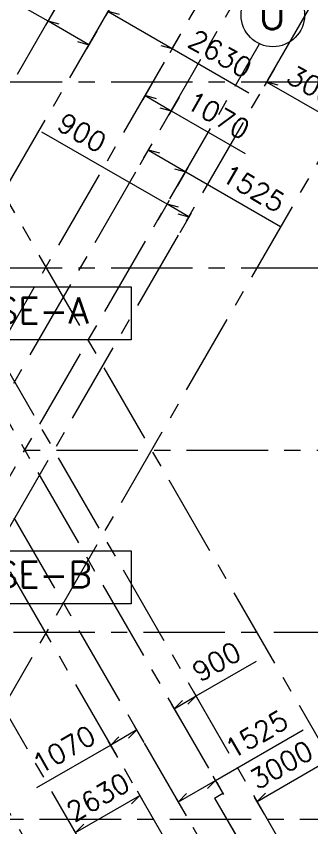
# Model space of a CAD drawing. Header units: millimetres. Extents: x 340192 to 549303, y -616317 to -538642.
# Drawn here: x 545281 to 546417, y -587185 to -584065 of the extents above; entities that cross this region are included whole.
import ezdxf
from ezdxf.enums import TextEntityAlignment as Align
from ezdxf.lldxf.tags import DXFTag

# ---------------------------------------------------------------- set-up
doc = ezdxf.new("R2010")
doc.units = ezdxf.units.MM
doc.header["$LTSCALE"] = 250
doc.header["$MEASUREMENT"] = 0
doc.linetypes.add('( Center )', pattern=[2, 1.25, -0.25, 0.25, -0.25])
doc.layers.get('DEFPOINTS').update_dxf_attribs({"lineweight": 0})
for name, color, linetype, lineweight in [('CV-CB-SHADE', 25, 'Continuous', 0), ('CV-CB-TEXT', 3, 'Continuous', 0), ('CV-GRID_LINE', 8, 'CENTER', 0), ('CV-GRID_NO', 6, 'Continuous', 0)]:
    doc.layers.add(name, color=color, linetype=linetype, lineweight=lineweight)
doc.styles.add('ROMANS', font='romans.shx')
doc.styles.add('ROMANS_0', font='romans.shx')
doc.styles.add('Style-romans', font='romans.shx')
tags = doc.linetypes.add('CENTER', pattern=[2, 1.25, -0.25, 0.25, -0.25]).pattern_tags.tags
tags[10:11] = [DXFTag(74, 4), DXFTag(75, 0), DXFTag(340, '0'), DXFTag(46, 1.0), DXFTag(50, 0.0), DXFTag(44, 0.0), DXFTag(45, 0.0)]
tags[8:9] = [DXFTag(74, 4), DXFTag(75, 0), DXFTag(340, '0'), DXFTag(46, 1.0), DXFTag(50, 0.0), DXFTag(44, 0.0), DXFTag(45, 0.0)]
tags[6:7] = [DXFTag(74, 4), DXFTag(75, 0), DXFTag(340, '0'), DXFTag(46, 1.0), DXFTag(50, 0.0), DXFTag(44, 0.0), DXFTag(45, 0.0)]
tags[4:5] = [DXFTag(74, 4), DXFTag(75, 0), DXFTag(340, '0'), DXFTag(46, 1.0), DXFTag(50, 0.0), DXFTag(44, 0.0), DXFTag(45, 0.0)]
doc.dimstyles.new('.15', dxfattribs={"dimtxt": 75, "dimasz": 0.00015, "dimexe": 18.75, "dimexo": 18.75, "dimgap": 37.5, "dimtad": 1, "dimdec": 0, "dimlfac": 9.227778, "dimzin": 0, "dimdsep": 46, "dimtxsty": 'ROMANS_0', "dimblk": 'TICK', "dimcen": 60, "dimclrd": 2, "dimclre": 2, "dimclrt": 3, "dimadec": 0, "dimazin": 0, "dimtfac": 1, "dimtdec": 0, "dimtofl": 0, "dimtmove": 0, "dimatfit": 3, "dimldrblk": 'TICK', "dimfxl": 1, "dimtolj": 1, "dimtzin": 0, "dimlwd": -1, "dimlwe": -1, "dimarcsym": 0})

# ---------------------------------------------------------------- blocks, each defined once
blk = doc.blocks.new('TICK')
at = {"color": 3}
blk.add_line((-289777.747, -77645.713), (0, 0), dxfattribs=at)
blk = doc.blocks.new('*D50')
at = {"layer": 'CV-CB-SHADE', "color": 2, "transparency": 16777216}
for p, q in [((545784.1, -587109), (545746.8, -587044.4)), ((545537.4, -587251.5), (545500.1, -587186.9))]:
    blk.add_line(p, q, dxfattribs=at)
at = {"layer": 'CV-CB-SHADE', "color": 0, "transparency": 16777216}
blk.add_line((545509.5, -587203.1), (545756.2, -587060.6), dxfattribs=at)
at = {"layer": 'DEFPOINTS', "color": 0, "transparency": 16777216}
for p in [(545756.2, -587060.6), (545793.5, -587125.3), (545546.8, -587267.7)]:
    blk.add_point(p, dxfattribs=at)
at = {"layer": 'CV-CB-SHADE', "color": 0, "transparency": 16777216, "xscale": 0.00015, "yscale": 0.00015, "zscale": 0.00015}
for p, rotation in [((545756.2, -587060.6), 29.99999999830986), ((545509.5, -587203.1), 209.9999999983098)]:
    blk.add_blockref('TICK', p, dxfattribs=dict(at, rotation=rotation))
at = {"layer": 'CV-CB-SHADE', "color": 3, "transparency": 16777216, "insert": (545595.3, -587066.9), "char_height": 75, "attachment_point": 5, "rotation": 30, "style": 'ROMANS_0'}
blk.add_mtext('\\A1;2630', dxfattribs=at)
blk = doc.blocks.new('*D51')
at = {"layer": 'CV-CB-SHADE', "color": 2, "transparency": 16777216}
for p, q in [((545772.5, -586857.1), (545735.2, -586792.5)), ((545672.2, -586915.1), (545634.9, -586850.5))]:
    blk.add_line(p, q, dxfattribs=at)
at = {"layer": 'CV-CB-SHADE', "color": 0, "transparency": 16777216}
for p, q in [((545744.6, -586808.7), (545644.2, -586866.7)), ((545644.2, -586866.7), (545359.7, -587031))]:
    blk.add_line(p, q, dxfattribs=at)
at = {"layer": 'DEFPOINTS', "color": 0, "transparency": 16777216}
for p in [(545744.6, -586808.7), (545781.9, -586873.3), (545681.5, -586931.3)]:
    blk.add_point(p, dxfattribs=at)
at = {"layer": 'CV-CB-SHADE', "color": 0, "transparency": 16777216, "xscale": 0.00015, "yscale": 0.00015, "zscale": 0.00015}
for p, rotation in [((545744.6, -586808.7), 29.99999999830986), ((545644.2, -586866.7), 209.9999999983098)]:
    blk.add_blockref('TICK', p, dxfattribs=dict(at, rotation=rotation))
at = {"layer": 'CV-CB-SHADE', "color": 3, "transparency": 16777216, "insert": (545464.5, -586883.9), "char_height": 75, "attachment_point": 5, "rotation": 30, "style": 'ROMANS_0'}
blk.add_mtext('\\A1;1070', dxfattribs=at)
blk = doc.blocks.new('*D52')
at = {"layer": 'CV-CB-SHADE', "color": 2, "transparency": 16777216}
for p, q in [((546047.3, -587002.5), (546383.6, -586808.4)), ((545904.2, -587085.2), (546047.3, -587002.5)), ((546078.4, -587056.5), (546037.9, -586986.3)), ((545935.4, -587139.1), (545894.8, -587068.9))]:
    blk.add_line(p, q, dxfattribs=at)
at = {"layer": 'DEFPOINTS', "color": 0, "transparency": 16777216}
for p in [(546047.3, -587002.5), (546087.8, -587072.8), (545944.7, -587155.4)]:
    blk.add_point(p, dxfattribs=at)
at = {"layer": 'CV-CB-SHADE', "color": 2, "transparency": 16777216, "xscale": 0.00015, "yscale": 0.00015, "zscale": 0.00015}
for p, rotation in [((546047.3, -587002.5), 29.99999999999905), ((545904.2, -587085.2), 209.999999999999)]:
    blk.add_blockref('TICK', p, dxfattribs=dict(at, rotation=rotation))
at = {"layer": 'CV-CB-SHADE', "color": 3, "transparency": 16777216, "insert": (546203.9, -586825.5), "char_height": 75, "attachment_point": 5, "rotation": 30, "style": 'ROMANS_0'}
blk.add_mtext('\\A1;1525', dxfattribs=at)
blk = doc.blocks.new('*D53')
at = {"layer": 'CV-CB-SHADE', "color": 2, "transparency": 16777216}
for p, q in [((545972.6, -586678.1), (546204.5, -586544.2)), ((545985.5, -586700.6), (545963.2, -586661.9)), ((545888.1, -586726.9), (545972.6, -586678.1)), ((545922, -586785.5), (545878.8, -586710.7))]:
    blk.add_line(p, q, dxfattribs=at)
at = {"layer": 'DEFPOINTS', "color": 0, "transparency": 16777216}
for p in [(545972.6, -586678.1), (545994.9, -586716.8), (545931.4, -586801.8)]:
    blk.add_point(p, dxfattribs=at)
at = {"layer": 'CV-CB-SHADE', "color": 2, "transparency": 16777216, "xscale": 0.00015, "yscale": 0.00015, "zscale": 0.00015}
for p, rotation in [((545888.1, -586726.9), 209.999999999999), ((545972.6, -586678.1), 29.99999999999905)]:
    blk.add_blockref('TICK', p, dxfattribs=dict(at, rotation=rotation))
at = {"layer": 'CV-CB-SHADE', "color": 3, "transparency": 16777216, "insert": (546051.1, -586546.2), "char_height": 75, "attachment_point": 5, "rotation": 30, "style": 'ROMANS_0'}
blk.add_mtext('\\A1;900', dxfattribs=at)
blk = doc.blocks.new('*D54')
at = {"layer": 'CV-CB-SHADE', "color": 2, "transparency": 16777216}
for p, q in [((546515.9, -586969.3), (546478.6, -586904.7)), ((546234.5, -587131.8), (546197.2, -587067.2))]:
    blk.add_line(p, q, dxfattribs=at)
at = {"layer": 'CV-CB-SHADE', "color": 0, "transparency": 16777216}
blk.add_line((546206.6, -587083.4), (546488, -586920.9), dxfattribs=at)
at = {"layer": 'DEFPOINTS', "color": 0, "transparency": 16777216}
for p in [(546488, -586920.9), (546525.3, -586985.5), (546243.9, -587148)]:
    blk.add_point(p, dxfattribs=at)
at = {"layer": 'CV-CB-SHADE', "color": 0, "transparency": 16777216, "xscale": 0.00015, "yscale": 0.00015, "zscale": 0.00015}
for p, rotation in [((546488, -586920.9), 29.99999999830986), ((546206.6, -587083.4), 209.9999999983098)]:
    blk.add_blockref('TICK', p, dxfattribs=dict(at, rotation=rotation))
at = {"layer": 'CV-CB-SHADE', "color": 3, "transparency": 16777216, "insert": (546300.2, -586942.8), "char_height": 75, "attachment_point": 5, "rotation": 30, "style": 'ROMANS_0'}
blk.add_mtext('\\A1;3000', dxfattribs=at)
blk = doc.blocks.new('*D58')
at = {"layer": 'CV-CB-SHADE', "color": 0, "transparency": 16777216}
for p, q in [((545403.3, -584083.4), (545056.9, -583883.4)), ((545560.5, -584174.2), (545403.3, -584083.4))]:
    blk.add_line(p, q, dxfattribs=at)
at = {"layer": 'CV-CB-SHADE', "color": 2, "transparency": 16777216}
for p, q in [((545433.5, -584031.2), (545394, -584099.7)), ((545590.6, -584122), (545551.1, -584190.4))]:
    blk.add_line(p, q, dxfattribs=at)
at = {"layer": 'DEFPOINTS', "color": 0, "transparency": 16777216}
for p in [(545442.8, -584015), (545600, -584105.7), (545560.5, -584174.2)]:
    blk.add_point(p, dxfattribs=at)
at = {"layer": 'CV-CB-SHADE', "color": 0, "transparency": 16777216, "xscale": 0.00015, "yscale": 0.00015, "zscale": 0.00015}
for p, rotation in [((545403.3, -584083.4), 150.0000000016902), ((545560.5, -584174.2), 330.0000000016901)]:
    blk.add_blockref('TICK', p, dxfattribs=dict(at, rotation=rotation))
at = {"layer": 'CV-CB-SHADE', "color": 3, "transparency": 16777216, "insert": (545236.7, -583900.6), "char_height": 75, "attachment_point": 5, "rotation": 330, "style": 'ROMANS_0'}
blk.add_mtext('\\A1;1675', dxfattribs=at)
blk = doc.blocks.new('*D59')
at = {"layer": 'CV-CB-SHADE', "color": 2, "transparency": 16777216}
for p, q in [((545664.2, -583994.4), (545624.7, -584062.9)), ((545911, -584136.9), (545871.5, -584205.3))]:
    blk.add_line(p, q, dxfattribs=at)
at = {"layer": 'CV-CB-SHADE', "color": 0, "transparency": 16777216}
for p, q in [((545634.1, -584046.6), (545880.8, -584189.1)), ((545880.8, -584189.1), (546174.7, -584358.7))]:
    blk.add_line(p, q, dxfattribs=at)
at = {"layer": 'DEFPOINTS', "color": 0, "transparency": 16777216}
for p in [(545673.6, -583978.2), (545920.4, -584120.7), (545880.8, -584189.1)]:
    blk.add_point(p, dxfattribs=at)
at = {"layer": 'CV-CB-SHADE', "color": 0, "transparency": 16777216, "xscale": 0.00015, "yscale": 0.00015, "zscale": 0.00015}
for p, rotation in [((545634.1, -584046.6), 150.0000000016902), ((545880.8, -584189.1), 330.0000000016901)]:
    blk.add_blockref('TICK', p, dxfattribs=dict(at, rotation=rotation))
at = {"layer": 'CV-CB-SHADE', "color": 3, "transparency": 16777216, "insert": (546065.3, -584209), "char_height": 75, "attachment_point": 5, "rotation": 330, "style": 'ROMANS_0'}
blk.add_mtext('\\A1;2630', dxfattribs=at)
blk = doc.blocks.new('*D60')
at = {"layer": 'CV-CB-SHADE', "color": 2, "transparency": 16777216}
for p, q in [((545806.5, -584317.9), (545767, -584386.4)), ((545906.9, -584375.9), (545867.3, -584444.3))]:
    blk.add_line(p, q, dxfattribs=at)
at = {"layer": 'CV-CB-SHADE', "color": 0, "transparency": 16777216}
for p, q in [((545776.3, -584370.1), (545876.7, -584428.1)), ((545876.7, -584428.1), (546161.3, -584592.4))]:
    blk.add_line(p, q, dxfattribs=at)
at = {"layer": 'DEFPOINTS', "color": 0, "transparency": 16777216}
for p in [(545815.8, -584301.7), (545916.2, -584359.7), (545876.7, -584428.1)]:
    blk.add_point(p, dxfattribs=at)
at = {"layer": 'CV-CB-SHADE', "color": 0, "transparency": 16777216, "xscale": 0.00015, "yscale": 0.00015, "zscale": 0.00015}
for p, rotation in [((545776.3, -584370.1), 150.0000000016902), ((545876.7, -584428.1), 330.0000000016901)]:
    blk.add_blockref('TICK', p, dxfattribs=dict(at, rotation=rotation))
at = {"layer": 'CV-CB-SHADE', "color": 3, "transparency": 16777216, "insert": (546056.5, -584445.3), "char_height": 75, "attachment_point": 5, "rotation": 330, "style": 'ROMANS_0'}
blk.add_mtext('\\A1;1070', dxfattribs=at)
blk = doc.blocks.new('*D61')
at = {"layer": 'CV-CB-SHADE', "color": 2, "transparency": 16777216}
for p, q in [((545757.3, -584635), (545798.5, -584563.6)), ((545789.1, -584579.9), (545932.2, -584662.5)), ((545900.3, -584717.6), (545941.5, -584646.2)), ((545932.2, -584662.5), (546297.1, -584873.2))]:
    blk.add_line(p, q, dxfattribs=at)
at = {"layer": 'DEFPOINTS', "color": 0, "transparency": 16777216}
for p in [(545747.9, -584651.3), (545932.2, -584662.5), (545891, -584733.9)]:
    blk.add_point(p, dxfattribs=at)
at = {"layer": 'CV-CB-SHADE', "color": 2, "transparency": 16777216, "xscale": 0.00015, "yscale": 0.00015, "zscale": 0.00015}
for p, rotation in [((545789.1, -584579.9), 149.9999999999997), ((545932.2, -584662.5), 329.9999999999997)]:
    blk.add_blockref('TICK', p, dxfattribs=dict(at, rotation=rotation))
at = {"layer": 'CV-CB-SHADE', "color": 3, "transparency": 16777216, "insert": (546192.4, -584726.1), "char_height": 75, "attachment_point": 5, "rotation": 330, "style": 'ROMANS_0'}
blk.add_mtext('\\A1;1525', dxfattribs=at)
blk = doc.blocks.new('*D62')
at = {"layer": 'CV-CB-SHADE', "color": 2, "transparency": 16777216}
for p, q in [((545860.6, -584787.6), (545379.9, -584510)), ((545826, -584847.4), (545869.9, -584771.3)), ((545945, -584836.3), (545860.6, -584787.6)), ((545910.5, -584896.1), (545954.4, -584820.1))]:
    blk.add_line(p, q, dxfattribs=at)
at = {"layer": 'DEFPOINTS', "color": 0, "transparency": 16777216}
for p in [(545945, -584836.3), (545816.7, -584863.6), (545901.1, -584912.4)]:
    blk.add_point(p, dxfattribs=at)
at = {"layer": 'CV-CB-SHADE', "color": 2, "transparency": 16777216, "xscale": 0.00015, "yscale": 0.00015, "zscale": 0.00015}
for p, rotation in [((545860.6, -584787.6), 149.9999999999997), ((545945, -584836.3), 329.9999999999997)]:
    blk.add_blockref('TICK', p, dxfattribs=dict(at, rotation=rotation))
at = {"layer": 'CV-CB-SHADE', "color": 3, "transparency": 16777216, "insert": (545533.4, -584512.1), "char_height": 75, "attachment_point": 5, "rotation": 330, "style": 'ROMANS_0'}
blk.add_mtext('\\A1;900', dxfattribs=at)
blk = doc.blocks.new('*D63')
at = {"layer": 'CV-CB-SHADE', "color": 2, "transparency": 16777216}
for p, q in [((546273.9, -584265.6), (546234.4, -584334)), ((546555.4, -584428.1), (546515.8, -584496.5))]:
    blk.add_line(p, q, dxfattribs=at)
at = {"layer": 'CV-CB-SHADE', "color": 0, "transparency": 16777216}
blk.add_line((546243.8, -584317.8), (546525.2, -584480.3), dxfattribs=at)
at = {"layer": 'DEFPOINTS', "color": 0, "transparency": 16777216}
for p in [(546283.3, -584249.3), (546564.7, -584411.8), (546525.2, -584480.3)]:
    blk.add_point(p, dxfattribs=at)
at = {"layer": 'CV-CB-SHADE', "color": 0, "transparency": 16777216, "xscale": 0.00015, "yscale": 0.00015, "zscale": 0.00015}
for p, rotation in [((546243.8, -584317.8), 150.0000000016902), ((546525.2, -584480.3), 330.0000000016901)]:
    blk.add_blockref('TICK', p, dxfattribs=dict(at, rotation=rotation))
at = {"layer": 'CV-CB-SHADE', "color": 3, "transparency": 16777216, "insert": (546443.2, -584346.3), "char_height": 75, "attachment_point": 5, "rotation": 330, "style": 'ROMANS_0'}
blk.add_mtext('\\A1;3000', dxfattribs=at)

msp = doc.modelspace()

# ---------------------------------------------------------------- linework, layer by layer
at = {"layer": 'CV-CB-TEXT', "color": 2, "ltscale": 7.5e-05}
for points in [[(544640.44, -585105.39, -232618.37), (545722.7, -585105.39, -232618.37), (545722.7, -585308.87, -232618.37), (544640.44, -585308.87, -232618.37)], [(544640.44, -586120.2, -232618.37), (545722.7, -586120.2, -232618.37), (545722.7, -586323.68, -232618.37), (544640.44, -586323.68, -232618.37)]]:
    msp.add_3dface(points, dxfattribs=at)
at = {"layer": 'CV-GRID_LINE', "linetype": '( Center )'}
for p, q in [((546349.85, -587331.59, -232618.36), (544011.39, -583281.26, -232618.36)), ((545915.97, -587337.34, -232618.36), (543639.35, -583394.12, -232618.36)), ((545824.35, -587748.49, -232618.36), (543468.85, -583668.64, -232618.36)), ((546525.32, -586985.53, -232618.36), (544656.34, -583748.35, -232618.36)), ((543535.8, -587318.09, -232618.36), (545569.65, -583795.37, -232618.36)), ((544584.61, -586666.09, -232618.36), (546217, -583838.71, -232618.36)), ((543486.59, -587766.25, -232618.36), (545722.73, -583893.14, -232618.36)), ((543997.91, -588207.71, -232618.36), (546467.05, -583931.02, -232618.36)), ((543694.47, -587976.02, -232618.36), (545973.54, -584028.56, -232618.36)), ((544363.8, -584086.67, -232618.36), (546075.45, -587051.32, -232618.36)), ((545512.07, -587570.53, -232618.36), (543521.45, -584122.67, -232618.36)), ((544371.93, -587364.88, -232618.36), (546215.88, -584171.07, -232618.36)), ((546957.91, -584317.96, -232618.36), (541387.62, -584317.96, -232618.36)), ((544436.02, -588098.86, -232618.36), (546582.9, -584380.37, -232618.36)), ((546179.88, -587562.62, -232618.36), (544592.71, -584813.57, -232618.36)), ((546957.91, -585032.96, -232618.36), (541763.86, -585032.96, -232618.36)), ((539436.03, -585732.81, -232618.36), (546957.91, -585732.81, -232618.36)), ((541770.41, -586432.66, -232618.36), (546957.91, -586432.66, -232618.36)), ((546042.61, -587070.28, -232618.36), (546075.45, -587051.32, -232618.36)), ((546042.61, -587070.28, -232618.36), (546127.05, -587216.53, -232618.36)), ((546042.61, -587070.28, -232618.36), (546133.49, -587227.7, -232618.36)), ((541371.27, -587151.46, -232618.36), (546957.91, -587151.46, -232618.36))]:
    msp.add_line(p, q, dxfattribs=at)
at = {"layer": 'CV-GRID_NO', "ltscale": 0.000216667}
msp.add_circle((546267.07, -584060.47, -232618.36), 121.88, dxfattribs=at)

# ---------------------------------------------------------------- texts
at = {"layer": 'CV-CB-TEXT', "color": 4, "style": 'ROMANS'}
for s, p in [('STAIRCASE-A', (544680.26, -585246.41, -232618.37)), ('STAIRCASE-B', (544680.26, -586261.22, -232618.37))]:
    msp.add_text(s, height=100, rotation=0.015, dxfattribs=at).set_placement(p)
at = {"layer": 'CV-GRID_NO', "style": 'Style-romans'}
msp.add_text('U', height=111.43, dxfattribs=at).set_placement((546264.82, -584058.81, -232618.36), align=Align.MIDDLE_CENTER)

# ---------------------------------------------------------------- dimensions: what is measured, and where the dimension line sits
at = {"layer": 'CV-CB-SHADE', "color": 2}
for base, p1, p2, angle, override, picture, middle in [((545560.47, -584174.17, -232618.36), (545442.84, -584015.01, -232618.36), (545599.99, -584105.74, -232618.36), 330, {"dimtxt": 75, "dimasz": 0.00015, "dimexe": 18.75, "dimexo": 18.75, "dimgap": 37.5, "dimlfac": 9.230769, "dimblk": 'TICK', "dimcen": 60, "dimdle": 0, "dimclrd": 0, "dimclre": 2, "dimclrt": 3, "dimlwe": 65535}, '*D58', (545199.19, -583965.59, -232618.36)), ((545880.85, -584189.1, -232618.36), (545673.62, -583978.21, -232618.36), (545920.36, -584120.66, -232618.36), 330, {"dimtxt": 75, "dimasz": 0.00015, "dimexe": 18.75, "dimexo": 18.75, "dimgap": 37.5, "dimlfac": 9.230769, "dimblk": 'TICK', "dimcen": 60, "dimdle": 0, "dimclrd": 0, "dimclre": 2, "dimclrt": 3, "dimlwe": 65535}, '*D59', (546027.76, -584273.93, -232618.36)), ((546525.22, -584480.26, -232618.36), (546283.28, -584249.32, -232618.36), (546564.74, -584411.82, -232618.36), 330, {"dimtxt": 75, "dimasz": 0.00015, "dimexe": 18.75, "dimexo": 18.75, "dimgap": 37.5, "dimlfac": 9.230769, "dimblk": 'TICK', "dimcen": 60, "dimdle": 0, "dimclrd": 0, "dimclre": 2, "dimclrt": 3, "dimlwe": 65535}, '*D63', (546405.74, -584411.28, -232618.36)), ((545876.72, -584428.09, -232618.36), (545815.84, -584301.69, -232618.36), (545916.23, -584359.65, -232618.36), 330, {"dimtxt": 75, "dimasz": 0.00015, "dimexe": 18.75, "dimexo": 18.75, "dimgap": 37.5, "dimlfac": 9.230769, "dimblk": 'TICK', "dimcen": 60, "dimdle": 0, "dimclrd": 0, "dimclre": 2, "dimclrt": 3, "dimlwe": 65535}, '*D60', (546018.99, -584510.24, -232618.36)), ((545945.01, -584836.31, -232618.36), (545816.65, -584863.63, -232618.36), (545901.09, -584912.38, -232618.36), 330, {"dimtxt": 75, "dimasz": 0.00015, "dimexe": 18.75, "dimexo": 18.75, "dimgap": 37.5, "dimlfac": 9.230769, "dimcen": 60, "dimdle": 0, "dimlwe": 65535}, '*D62', (545495.86, -584577, -232618.36)), ((545932.16, -584662.48, -232618.36), (545747.88, -584651.25, -232618.36), (545890.95, -584733.86, -232618.36), 330, {"dimtxt": 75, "dimasz": 0.00015, "dimexe": 18.75, "dimexo": 18.75, "dimgap": 37.5, "dimlfac": 9.230769, "dimcen": 60, "dimdle": 0, "dimlwe": 65535}, '*D61', (546154.85, -584791.05, -232618.36)), ((545972.58, -586678.14, -232618.36), (545931.38, -586801.78, -232618.36), (545994.9, -586716.81, -232618.36), 30, {"dimtxt": 75, "dimasz": 0.00015, "dimexe": 18.75, "dimexo": 18.75, "dimgap": 37.5, "dimlfac": 9.230769, "dimcen": 60, "dimdle": 0, "dimlwe": 65535}, '*D53', (546088.56, -586611.17, -232618.36)), ((546047.29, -587002.55, -232618.36), (545944.75, -587155.36, -232618.36), (546087.82, -587072.75, -232618.36), 30, {"dimtxt": 75, "dimasz": 0.00015, "dimexe": 18.75, "dimexo": 18.75, "dimgap": 37.5, "dimlfac": 9.230769, "dimcen": 60, "dimdle": 0, "dimlwe": 65535}, '*D52', (546241.37, -586890.49, -232618.36)), ((545744.62, -586808.73, -232618.36), (545681.53, -586931.29, -232618.36), (545781.92, -586873.34, -232618.36), 30, {"dimtxt": 75, "dimasz": 0.00015, "dimexe": 18.75, "dimexo": 18.75, "dimgap": 37.5, "dimlfac": 9.230769, "dimblk": 'TICK', "dimcen": 60, "dimdle": 0, "dimclrd": 0, "dimclre": 2, "dimclrt": 3, "dimlwe": 65535}, '*D51', (545501.96, -586948.83, -232618.36)), ((546488.02, -586920.92, -232618.36), (546243.86, -587148.03, -232618.36), (546525.32, -586985.53, -232618.36), 30, {"dimtxt": 75, "dimasz": 0.00015, "dimexe": 18.75, "dimexo": 18.75, "dimgap": 37.5, "dimlfac": 9.230769, "dimblk": 'TICK', "dimcen": 60, "dimdle": 0, "dimclrd": 0, "dimclre": 2, "dimclrt": 3, "dimlwe": 65535}, '*D54', (546337.69, -587007.72, -232618.36)), ((545756.22, -587060.65, -232618.36), (545546.77, -587267.71, -232618.36), (545793.51, -587125.25, -232618.36), 30, {"dimtxt": 75, "dimasz": 0.00015, "dimexe": 18.75, "dimexo": 18.75, "dimgap": 37.5, "dimlfac": 9.230769, "dimblk": 'TICK', "dimcen": 60, "dimdle": 0, "dimclrd": 0, "dimclre": 2, "dimclrt": 3, "dimlwe": 65535}, '*D50', (545632.84, -587131.88, -232618.36))]:
    dim = msp.add_linear_dim(base=base, p1=p1, p2=p2, angle=angle, dimstyle='.15', override=override, dxfattribs=at)
    dim.commit()
    dim.dimension.update_dxf_attribs({"geometry": picture, "text_midpoint": middle, "dimtype": 160})

doc.saveas('drawing.dxf')
